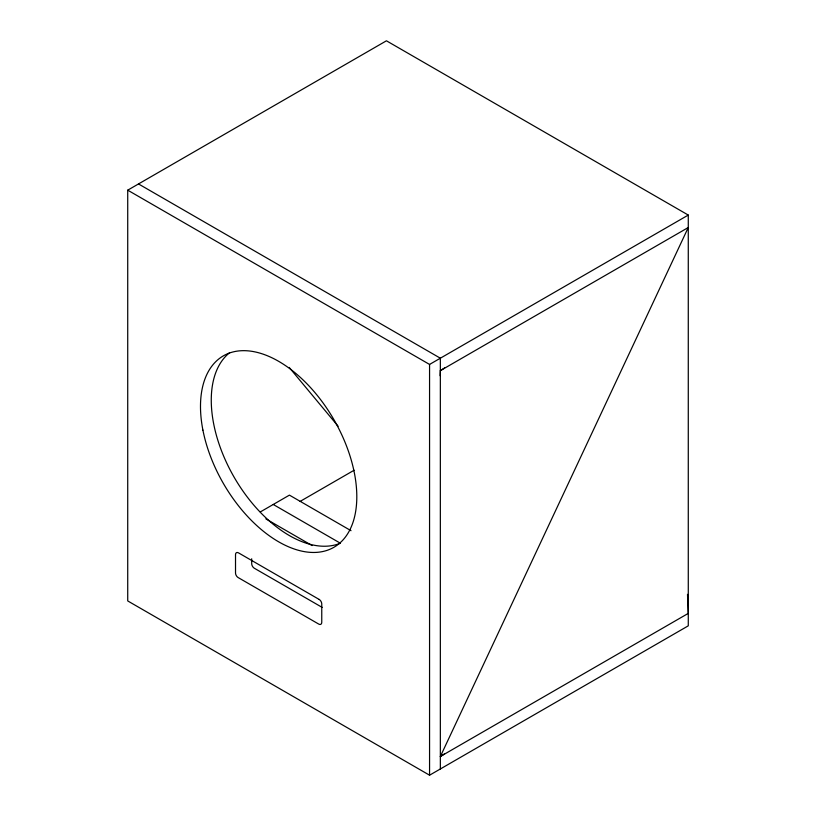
<?xml version="1.0" encoding="UTF-8"?>
<svg xmlns="http://www.w3.org/2000/svg" width="816" height="816" viewBox="0 0 816 816"><rect width="100%" height="100%" fill="white"/><g stroke="black" fill="none" stroke-linecap="round" stroke-linejoin="round"><path stroke-width="1.22" d="M440.12 375.748L440.344 370.658L444.628 367.914M687.5 594.323L688.276 613.387L440.344 756.524L688.276 227.511L440.344 370.658M440.344 756.524L444.628 753.79M127.724 190.169L386.437 40.8L688.276 215.067L688.276 625.831L429.563 775.2L127.724 600.933L127.724 190.169L429.563 364.436L688.276 215.067M260.314 511.938L289.425 495.128L351.023 530.696M300.115 501.412L354.103 470.24M138.506 183.947L440.344 358.204L440.344 768.978M273.248 504.472L340.354 543.211M265.883 518.884L312.079 545.557M322.177 607.4L254.306 568.222A3.703 2.142 60 0 1 251.695 563.683L251.695 558.787M289.19 367.424L338.11 426.217M429.563 364.436L429.563 775.2M340.15 543.283A110.527 63.811 60 0 1 234.386 477.646A110.527 63.811 60 0 1 229.551 352.767M319.148 599.423L238.568 552.901A4.315 2.489 60 0 0 235.518 554.666L235.518 573.016A3.703 2.142 60 0 0 238.139 577.555L318.709 624.067A4.315 2.489 60 0 0 321.759 622.312L321.759 603.962A3.703 2.142 60 0 0 319.148 599.423M202.909 430.103A110.527 63.811 60 0 0 333.214 547.679A110.527 63.811 60 0 0 299.809 376.91A110.527 63.811 60 0 0 202.909 430.103"/></g></svg>
